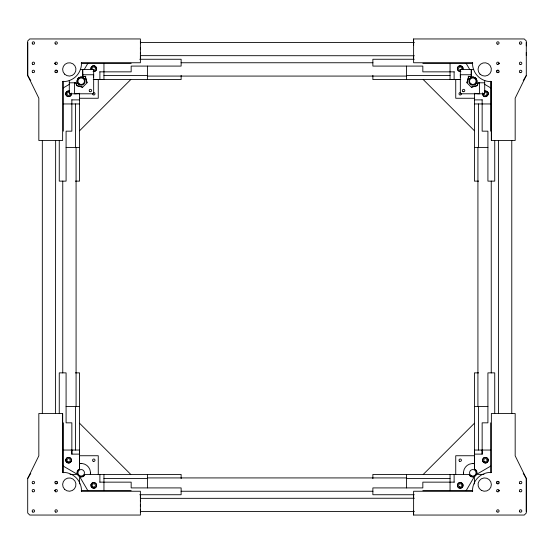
<?xml version="1.0" encoding="UTF-8"?>
<svg xmlns="http://www.w3.org/2000/svg" width="554" height="554" viewBox="0 0 554 554"><rect width="100%" height="100%" fill="white"/><g stroke="black" fill="none" stroke-linecap="round" stroke-linejoin="round"><path stroke-width="0.83" d="M62.637 472.576L62.637 413.492L38.828 413.492L38.828 455.817L27.7 478.49L27.7 513.018L29.729 515.047L140.397 515.047L140.384 491.246L81.306 491.246M71.854 450.049L71.854 454.114L79.589 454.114L79.575 469.113C72.816 472.181 81.819 481.184 84.887 474.425L181.13 474.425L181.13 478.656M140.384 59.264L140.391 55.857M140.397 43.094L140.397 41.391M140.384 510.435L140.384 509.604M140.384 506.19L140.384 504.895M140.384 501.19L140.384 500.179M140.384 498.358L414.371 498.233M140.384 55.642L414.371 55.767M140.384 53.821L140.384 52.81M140.384 49.105L140.384 47.81M491.363 472.576L491.363 413.492L515.172 413.492L515.172 455.81L526.3 478.49L526.3 513.018L524.271 515.047L413.603 515.047L413.603 510.906M413.616 45.407L413.616 42.443M413.609 498.143L413.616 494.736M413.603 43.094L413.603 38.953L524.271 38.953L526.3 40.982L526.3 75.51L515.172 98.19L515.172 140.508L491.363 140.508L491.363 81.424M526.3 55.608L526.3 52.36M526.3 45.857L526.3 42.61M90.544 472.797L90.33 474.425A9.342 9.342 0 0 0 79.575 463.601L81.203 463.456M471.35 87.22L477.285 85.593L478.102 82.823L477.333 85.641L471.35 87.22L466.939 82.775L468.566 76.798L471.295 76.14L468.566 76.798M468.615 76.847L466.939 82.775M476.447 83.225L476.849 82.248A4.065 4.065 0 0 0 471.876 77.269L470.893 77.678M84.374 69.298L87.871 63.329M466.129 490.671L474.425 476.488L474.425 483.995M27.7 478.49L30.761 473.365M523.239 80.635L526.3 75.51M82.65 87.22L76.715 85.593L75.898 82.823L76.667 85.641L82.65 87.22L87.061 82.775L85.434 76.798L82.705 76.14L85.434 76.798M79.575 130.758L130.758 79.575M423.242 474.425L474.425 423.242M87.061 82.775L85.385 76.847M474.425 84.887C477.887 83.619 477.437 78.059 473.85 77.276M63.329 87.871L69.298 84.374M490.671 466.129L476.488 474.425L483.995 474.425M80.15 77.276C76.563 78.059 76.113 83.619 79.575 84.887M84.284 76.556L85.849 76.258M80.025 77.269A4.065 4.065 0 0 1 84.997 82.248A4.065 4.065 0 0 1 78.204 84.07A4.065 4.065 0 0 1 80.025 77.269L81.203 77.138M472.922 77.131L470.768 77.685L469.113 79.575L469.266 79.208A4.065 4.065 0 0 1 475.671 78.329A4.065 4.065 0 0 1 474.833 84.72M69.298 82.823L75.946 82.775M140.384 42.443L414.371 42.443M139.781 59.264L181.13 59.264L181.13 66.085L131.166 66.085L131.166 71.854L99.734 71.854M414.219 59.264L372.87 59.264L372.87 66.085L422.834 66.085L422.834 71.854L454.266 71.854M81.306 62.754L140.384 62.754L140.397 38.953L29.729 38.953L27.7 40.982L27.7 75.51L38.828 98.183L38.828 140.508L62.637 140.508L62.637 81.424M181.061 62.754L372.939 62.754M472.694 62.754L413.616 62.754L413.616 38.953M54.527 63.329L55.649 63.329M81.237 63.329L131.166 63.329M422.834 63.329L472.763 63.329M498.351 63.329L499.473 63.329M80.268 69.416L93.668 69.416L93.668 93.792L69.298 93.792L69.298 80.385M473.732 69.416L460.332 69.416L460.332 93.792L484.702 93.792L484.702 80.385M82.705 76.14L82.705 69.416L82.754 74.755L93.668 74.755A19.03 19.03 0 0 1 93.508 77.255M103.951 75.51L147.412 75.51M406.588 75.51L450.049 75.51M147.357 76.078L406.643 76.078M478.054 82.775L484.702 82.823M79.575 98.259L98.259 98.259L98.259 79.575M474.425 98.259L455.741 98.259L455.741 79.575L450.049 79.582L450.049 63.329M71.854 99.886L79.575 99.886M474.425 99.886L482.146 99.886M63.329 103.951L79.575 103.951M474.425 103.951L490.671 103.951M66.085 147.412L79.575 147.412M474.425 147.412L487.915 147.412M75.344 181.13L79.575 181.13L79.575 93.217M478.656 181.13L474.425 181.13L474.425 93.217M75.344 372.87L79.575 372.87L79.575 455.741L98.259 455.741L98.259 474.425M478.656 372.87L474.425 372.87L474.425 455.741L455.741 455.741L455.741 474.425M66.085 406.588L79.575 406.588M474.425 406.588L487.915 406.588M55.518 413.492L55.649 140.37M63.329 450.049L79.582 450.049L79.575 469.113L79.208 469.266A4.065 4.065 0 0 0 78.329 475.671A4.065 4.065 0 0 0 84.72 474.833M490.671 450.049L474.418 450.049L474.425 469.113C481.184 472.181 472.181 481.184 469.113 474.425L372.87 474.425L372.87 478.656M70.005 474.425L77.512 474.425L63.329 466.129M147.357 477.922L406.643 477.922M103.951 478.49L147.412 478.49M406.588 478.49L450.049 478.49M99.734 482.146L131.166 482.146L131.166 487.915L181.13 487.915L181.13 494.736L139.781 494.736M454.266 482.146L422.834 482.146L422.834 487.915L372.87 487.915L372.87 494.736L414.219 494.736M54.527 490.671L55.649 490.671M81.237 490.671L131.166 490.671M422.834 490.671L472.763 490.671M498.351 490.671L499.473 490.671M181.061 491.246L372.939 491.246M472.694 491.246L413.616 491.246L413.616 515.047M140.384 511.557L414.371 511.557M472.797 77.138L473.975 77.269M81.078 77.131L83.232 77.685L84.887 79.575L84.734 79.208A4.065 4.065 0 0 0 78.329 78.329A4.065 4.065 0 0 0 79.167 84.72M472.797 463.456L474.425 463.67A9.342 9.342 0 0 0 463.601 474.425L463.456 472.797M468.151 76.258L469.716 76.556M82.124 77.269L83.107 77.678M484.702 84.374L490.671 87.871M423.242 79.575L474.425 130.758M79.575 423.242L130.758 474.425M523.239 473.365L526.3 478.49L526.3 511.39M30.761 80.635L27.7 75.51L27.7 42.61M466.129 63.329L469.626 69.298M87.871 490.671L79.575 476.488L79.575 483.995M77.151 82.248L77.553 83.225M482.146 450.049L482.146 454.114L474.411 454.114L474.425 469.113L474.792 469.266A4.065 4.065 0 0 1 475.671 475.671A4.065 4.065 0 0 1 469.28 474.833M413.609 55.857L413.616 59.264M140.384 494.736L140.391 498.143M140.397 510.906L140.397 512.609M511.778 140.508L511.778 413.63M498.448 140.508L498.448 413.63M494.736 140.64L494.736 181.13L487.915 181.13L487.915 131.166L482.146 131.166L482.146 99.734M494.736 413.36L494.736 372.87L487.915 372.87L487.915 422.834L482.146 422.834L482.146 454.266M491.363 140.508L491.363 81.604A18.289 18.289 0 0 1 472.514 62.754M491.246 181.061L491.246 372.939M490.671 81.237L490.671 131.166M490.671 422.834L490.671 472.763M479.48 82.775L479.48 93.792A19.03 19.03 0 0 1 475.346 93.363M478.49 103.951L478.49 147.412M478.49 406.588L478.49 450.049M477.922 147.357L477.922 406.643M471.295 76.14L471.295 69.416L471.246 74.755L460.332 74.755A19.03 19.03 0 0 0 460.492 77.255M454.114 71.854L454.114 79.589L460.727 79.575L372.87 79.575L372.87 75.344M454.114 474.425L454.114 482.146M450.049 474.425L450.049 490.671M406.588 66.085L406.588 79.575M406.588 474.425L406.588 487.915M181.13 75.344L181.13 79.575L93.217 79.582L103.951 79.582L103.951 63.329M147.412 66.085L147.412 79.575M147.412 474.425L147.412 487.915M103.951 474.425L103.951 490.671M99.886 71.854L99.886 79.589M99.886 474.425L99.886 482.146M82.754 74.755L82.754 76.092M76.078 147.357L76.078 406.643M75.51 103.951L75.51 147.412M75.51 406.588L75.51 450.049M74.52 82.775L74.52 93.792A19.03 19.03 0 0 0 78.654 93.363M71.854 99.734L71.854 131.166L66.085 131.166L66.085 181.13L59.264 181.13L59.264 140.64M71.854 454.266L71.854 422.834L66.085 422.834L66.085 372.87L59.264 372.87L59.264 413.36M63.329 81.237L63.329 131.166M63.329 422.834L63.329 472.763M62.754 181.061L62.754 372.939M62.637 413.492L62.637 472.396A18.289 18.289 0 0 1 81.486 491.246M42.326 140.37L42.326 413.492M476.849 82.248A4.065 4.065 0 0 1 470.055 84.07A4.065 4.065 0 0 1 471.876 77.269M472.514 491.246A18.289 18.289 0 0 1 491.363 472.396M498.725 483.413A1.219 1.219 0 0 1 497.547 483.725M497.27 483.663A1.219 1.219 0 0 1 497.021 481.745A1.219 1.219 0 0 1 498.932 482.001M56.453 483.725A1.219 1.219 0 0 1 55.275 483.413M55.068 482.001A1.219 1.219 0 0 1 56.979 481.745A1.219 1.219 0 0 1 56.73 483.663M81.486 62.754A18.289 18.289 0 0 1 62.637 81.604M55.275 70.587A1.219 1.219 0 0 1 56.453 70.275L56.743 70.393A1.219 1.219 0 0 1 57.194 72.062A1.219 1.219 0 0 1 55.525 72.505A1.219 1.219 0 0 1 55.081 70.843L55.261 70.531A1.219 1.219 0 0 1 56.439 70.213L56.73 70.337A1.219 1.219 0 0 1 56.979 72.255A1.219 1.219 0 0 1 55.068 71.999M498.725 70.587A1.219 1.219 0 0 0 497.547 70.275L497.257 70.393A1.219 1.219 0 0 0 496.806 72.062A1.219 1.219 0 0 0 498.475 72.505A1.219 1.219 0 0 0 498.919 70.843L498.739 70.531A1.219 1.219 0 0 0 497.561 70.213L497.27 70.337A1.219 1.219 0 0 0 497.021 72.255A1.219 1.219 0 0 0 498.932 71.999M92.386 69.416A1.627 1.627 0 0 1 93.37 67.034A1.627 1.627 0 0 1 95.42 68.606A1.627 1.627 0 0 1 93.37 70.178M70.178 93.37A1.627 1.627 0 0 1 68.606 95.42A1.627 1.627 0 0 1 67.034 93.37A1.627 1.627 0 0 1 69.416 92.386M93.481 92.615A1.219 1.219 0 0 1 95.004 93.688A1.219 1.219 0 0 1 93.688 95.004A1.219 1.219 0 0 1 92.615 93.481M460.63 70.178A1.627 1.627 0 0 1 458.58 68.606A1.627 1.627 0 0 1 460.63 67.034A1.627 1.627 0 0 1 461.614 69.416M484.584 92.386A1.627 1.627 0 0 1 486.966 93.37A1.627 1.627 0 0 1 485.394 95.42A1.627 1.627 0 0 1 483.822 93.37M461.385 93.481A1.219 1.219 0 0 1 460.312 95.004A1.219 1.219 0 0 1 458.996 93.688A1.219 1.219 0 0 1 460.519 92.615M65.857 93.058C64.638 97.594 72.574 97.594 71.355 93.058A2.846 2.846 0 0 1 68.855 96.625A2.846 2.846 0 0 1 65.774 93.543A2.846 2.846 0 0 1 69.34 91.043L67.186 91.327L65.857 93.058M91.043 67.872L91.043 69.34A2.846 2.846 0 0 1 93.543 65.774A2.846 2.846 0 0 1 96.625 68.855A2.846 2.846 0 0 1 93.058 71.355C100.302 72.062 94.055 61.245 91.043 67.872M65.857 459.474C64.783 462.964 70.545 464.508 71.355 460.942C72.435 457.452 66.674 455.907 65.857 459.474M91.043 484.66C89.97 488.15 95.724 489.694 96.541 486.128C97.622 482.638 91.86 481.094 91.043 484.66M457.459 67.872C456.856 69.887 458.927 71.958 460.942 71.355A2.846 2.846 0 0 1 457.375 68.855A2.846 2.846 0 0 1 460.457 65.774A2.846 2.846 0 0 1 462.957 69.34C464.03 65.85 458.276 64.306 457.459 67.872M482.645 93.058C482.956 102.178 493.78 91.355 484.66 91.043A2.846 2.846 0 0 1 488.226 93.543A2.846 2.846 0 0 1 485.145 96.625A2.846 2.846 0 0 1 482.645 93.058M457.459 484.66C456.378 488.15 462.14 489.694 462.957 486.128C464.03 482.638 458.276 481.094 457.459 484.66M482.645 459.474C481.565 462.964 487.326 464.508 488.143 460.942C489.217 457.452 483.455 455.907 482.645 459.474M498.919 483.157L498.739 483.469A1.219 1.219 0 0 1 497.561 483.787L497.257 483.607A1.219 1.219 0 0 1 496.806 481.938A1.219 1.219 0 0 1 498.475 481.495A1.219 1.219 0 0 1 498.919 483.157M56.743 483.607L56.439 483.787A1.219 1.219 0 0 1 55.261 483.469L55.081 483.157A1.219 1.219 0 0 1 55.525 481.495A1.219 1.219 0 0 1 57.194 481.938A1.219 1.219 0 0 1 56.743 483.607M89.81 91.597A1.219 1.219 0 0 0 91.639 90.544A1.219 1.219 0 0 0 89.81 89.485A1.219 1.219 0 0 0 89.81 91.597M64.589 74.132A6.662 6.662 0 0 0 75.732 71.141A6.662 6.662 0 0 0 67.574 62.983A6.662 6.662 0 0 0 64.589 74.132M462.971 91.597A1.219 1.219 0 0 0 464.799 90.544A1.219 1.219 0 0 0 462.971 89.485A1.219 1.219 0 0 0 462.971 91.597M481.371 490.352A6.662 6.662 0 0 0 491.363 484.584A6.662 6.662 0 0 0 481.371 478.808A6.662 6.662 0 0 0 481.371 490.352M497 491.536A1.219 1.219 0 0 0 499.043 490.989A1.219 1.219 0 0 0 497.547 489.494A1.219 1.219 0 0 0 497 491.536M497 511.848A1.219 1.219 0 0 0 499.043 511.3A1.219 1.219 0 0 0 497.547 509.812A1.219 1.219 0 0 0 497 511.848M519.749 511.848A1.219 1.219 0 0 0 521.792 511.3A1.219 1.219 0 0 0 520.296 509.812A1.219 1.219 0 0 0 519.749 511.848M519.749 491.536A1.219 1.219 0 0 0 521.792 490.989A1.219 1.219 0 0 0 520.296 489.494A1.219 1.219 0 0 0 519.749 491.536M519.749 483.413A1.219 1.219 0 0 0 521.792 482.866A1.219 1.219 0 0 0 520.296 481.371A1.219 1.219 0 0 0 519.749 483.413M64.589 489.293A6.662 6.662 0 0 0 75.732 486.308A6.662 6.662 0 0 0 67.574 478.144A6.662 6.662 0 0 0 64.589 489.293M55.525 491.73A1.219 1.219 0 0 0 57.353 490.671A1.219 1.219 0 0 0 55.525 489.618A1.219 1.219 0 0 0 55.525 491.73M55.525 512.041A1.219 1.219 0 0 0 57.353 510.989A1.219 1.219 0 0 0 55.525 509.929A1.219 1.219 0 0 0 55.525 512.041M32.776 512.041A1.219 1.219 0 0 0 34.604 510.982A1.219 1.219 0 0 0 32.776 509.929A1.219 1.219 0 0 0 32.776 512.041M32.776 491.73A1.219 1.219 0 0 0 34.604 490.671A1.219 1.219 0 0 0 32.776 489.618A1.219 1.219 0 0 0 32.776 491.73M32.776 483.607A1.219 1.219 0 0 0 34.604 482.548A1.219 1.219 0 0 0 32.776 481.495A1.219 1.219 0 0 0 32.776 483.607M55.275 64.188A1.219 1.219 0 0 0 57.311 63.641A1.219 1.219 0 0 0 55.822 62.152A1.219 1.219 0 0 0 55.275 64.188M55.275 43.877A1.219 1.219 0 0 0 57.311 43.33A1.219 1.219 0 0 0 55.822 41.841A1.219 1.219 0 0 0 55.275 43.877M32.527 43.877A1.219 1.219 0 0 0 34.563 43.33A1.219 1.219 0 0 0 33.074 41.841A1.219 1.219 0 0 0 32.527 43.877M32.527 64.188A1.219 1.219 0 0 0 34.563 63.641A1.219 1.219 0 0 0 33.074 62.152A1.219 1.219 0 0 0 32.527 64.188M32.527 72.311A1.219 1.219 0 0 0 34.563 71.764A1.219 1.219 0 0 0 33.074 70.275A1.219 1.219 0 0 0 32.527 72.311M479.993 74.132A6.662 6.662 0 0 0 491.135 71.141A6.662 6.662 0 0 0 482.977 62.983A6.662 6.662 0 0 0 479.993 74.132M497.257 64.382A1.219 1.219 0 0 0 499.085 63.329A1.219 1.219 0 0 0 497.257 62.27A1.219 1.219 0 0 0 497.257 64.382M497.257 44.071A1.219 1.219 0 0 0 499.085 43.018A1.219 1.219 0 0 0 497.257 41.959A1.219 1.219 0 0 0 497.257 44.071M520.005 44.071A1.219 1.219 0 0 0 521.833 43.018A1.219 1.219 0 0 0 520.005 41.959A1.219 1.219 0 0 0 520.005 44.071M520.005 64.382A1.219 1.219 0 0 0 521.833 63.329A1.219 1.219 0 0 0 520.005 62.27A1.219 1.219 0 0 0 520.005 64.382M520.005 72.505A1.219 1.219 0 0 0 521.833 71.452A1.219 1.219 0 0 0 520.005 70.393A1.219 1.219 0 0 0 520.005 72.505M67.796 461.614A1.627 1.627 0 0 0 70.233 460.208A1.627 1.627 0 0 0 67.796 458.802A1.627 1.627 0 0 0 67.796 461.614M91.784 487.402A2.846 2.846 0 0 0 96.541 486.128A2.846 2.846 0 0 0 93.058 482.645A2.846 2.846 0 0 0 91.784 487.402M92.643 486.544A1.627 1.627 0 0 0 95.364 485.816A1.627 1.627 0 0 0 93.37 483.822A1.627 1.627 0 0 0 92.643 486.544M67.186 462.673A2.846 2.846 0 0 0 71.452 460.208A2.846 2.846 0 0 0 67.186 457.743A2.846 2.846 0 0 0 67.186 462.673M93.183 461.26A1.219 1.219 0 0 0 95.011 460.208A1.219 1.219 0 0 0 93.183 459.155A1.219 1.219 0 0 0 93.183 461.26M79.575 475.616A3.248 3.248 0 0 0 84.45 472.797A3.248 3.248 0 0 0 79.575 469.986A3.248 3.248 0 0 0 79.575 475.616M79.575 84.014A3.248 3.248 0 0 0 84.45 81.203A3.248 3.248 0 0 0 79.575 78.384A3.248 3.248 0 0 0 79.575 84.014M484.244 461.357A1.627 1.627 0 0 0 486.966 460.63A1.627 1.627 0 0 0 484.972 458.636A1.627 1.627 0 0 0 484.244 461.357M458.788 487.852A2.846 2.846 0 0 0 463.054 485.394A2.846 2.846 0 0 0 458.788 482.929A2.846 2.846 0 0 0 458.788 487.852M459.398 486.8A1.627 1.627 0 0 0 461.835 485.394A1.627 1.627 0 0 0 459.398 483.988A1.627 1.627 0 0 0 459.398 486.8M483.386 462.216A2.846 2.846 0 0 0 488.143 460.942A2.846 2.846 0 0 0 484.66 457.459A2.846 2.846 0 0 0 483.386 462.216M459.598 461.26A1.219 1.219 0 0 0 461.427 460.208A1.219 1.219 0 0 0 459.598 459.155A1.219 1.219 0 0 0 459.598 461.26M471.177 475.616A3.248 3.248 0 0 0 476.052 472.797A3.248 3.248 0 0 0 471.177 469.986A3.248 3.248 0 0 0 471.177 475.616M471.177 84.014A3.248 3.248 0 0 0 476.052 81.203A3.248 3.248 0 0 0 471.177 78.384A3.248 3.248 0 0 0 471.177 84.014"/></g></svg>
